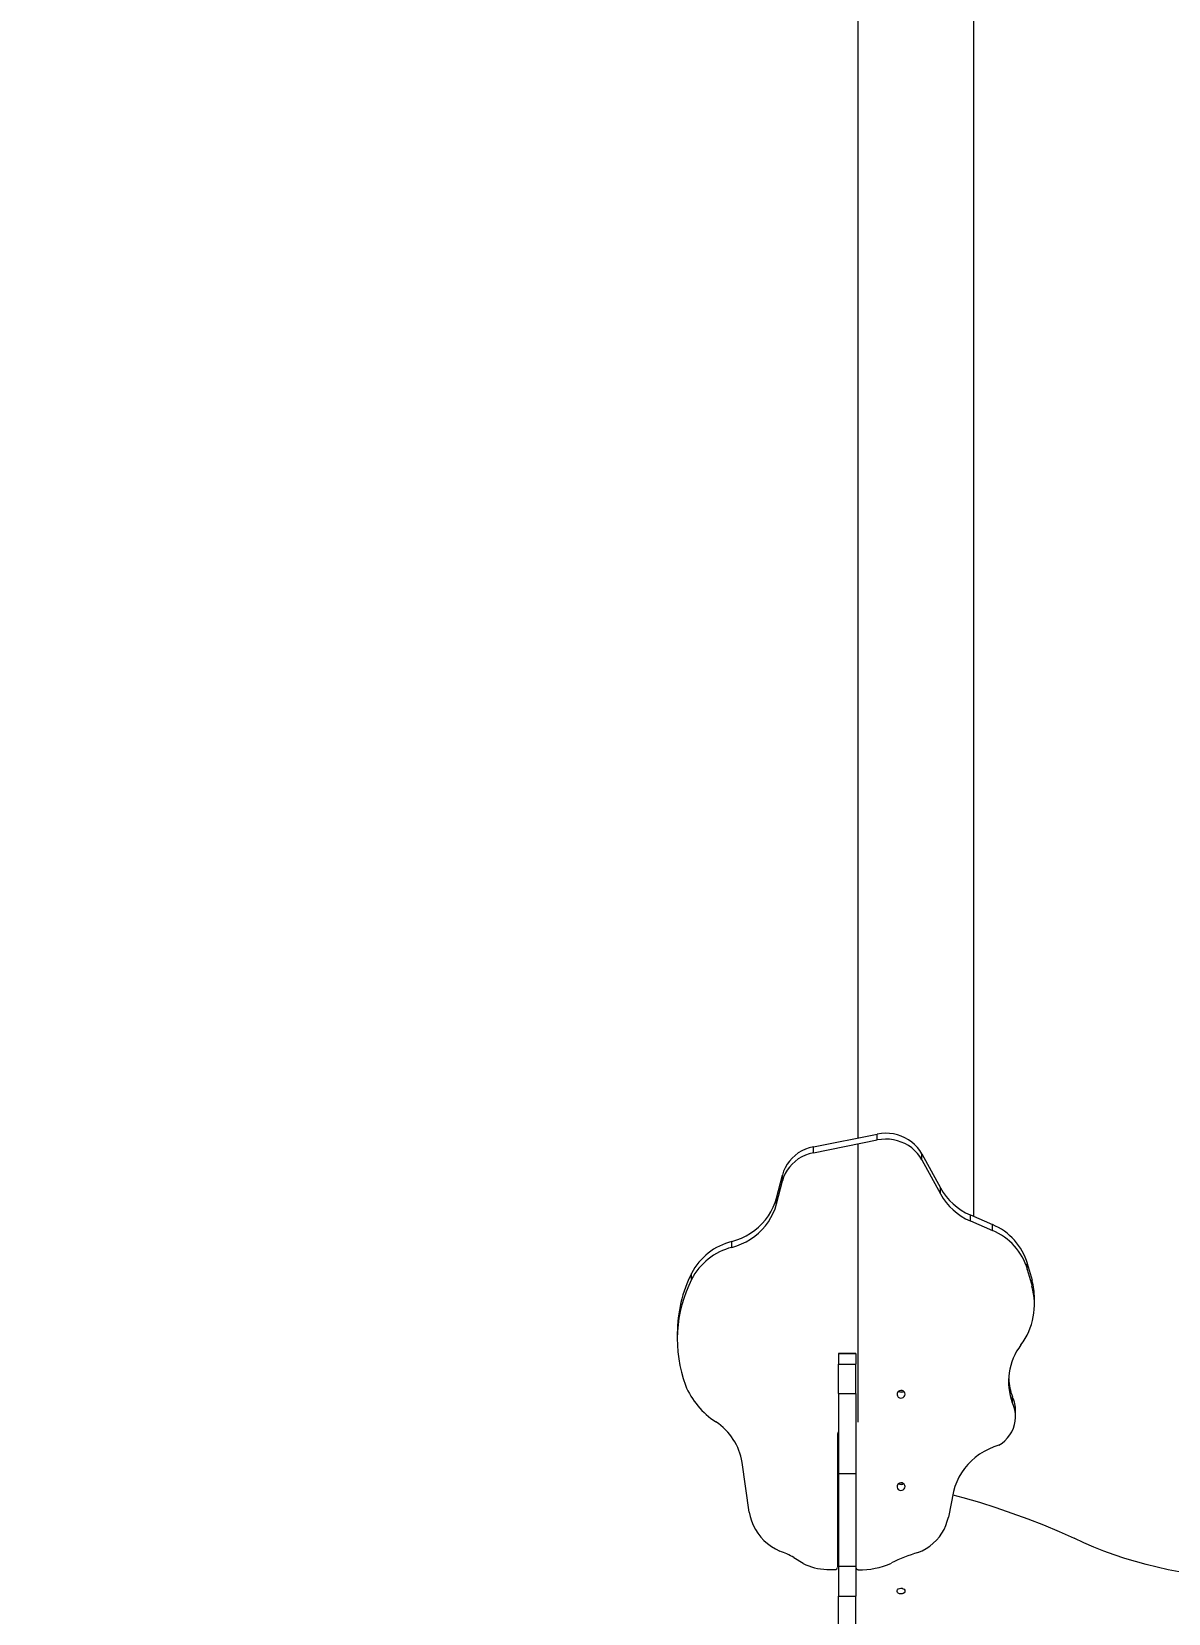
# Model space of a CAD drawing. Header units: millimetres. Extents: x -8422 to 28150, y -6982 to 5510.
# Drawn here: x 647 to 1630, y 1834 to 3201 of the extents above; entities that cross this region are included whole.
import ezdxf

# ---------------------------------------------------------------- set-up
doc = ezdxf.new("R2010")
doc.units = ezdxf.units.MM
doc.layers.add('DIKOM_ОБЪЕКТ', color=7, linetype='Continuous')
doc.layers.add('DIKOM_РАЗМЕР_ОБЪЕКТА', color=7, linetype='Continuous')
doc.styles.add('style1', font='arial.ttf', dxfattribs={"width": 0.8})
doc.dimstyles.new('1-50', dxfattribs={"dimtxt": 300, "dimasz": 200, "dimexe": 100, "dimexo": 0, "dimgap": 100, "dimtad": 1, "dimdec": 0, "dimtxsty": 'style1', "dimcen": 0, "dimclrd": 7, "dimclre": 7, "dimadec": 1, "dimazin": 2, "dimtfac": 1, "dimtdec": 0, "dimtmove": 1, "dimatfit": 3, "dimfxl": 0, "dimlwd": 25, "dimlwe": 18, "dimarcsym": 0})

# ---------------------------------------------------------------- blocks, each defined once
blk = doc.blocks.new('*D0')
at = {"layer": 'Defpoints', "color": 0, "transparency": 16777216}
for p in [(1363.3, 4015), (-6011, -2710), (-2661.5, -2710)]:
    blk.add_point(p, dxfattribs=at)
at = {"layer": 'DIKOM_РАЗМЕР_ОБЪЕКТА', "color": 7, "lineweight": 18, "transparency": 16777216}
for p, q in [((1363.3, 4015), (-6111, 4015)), ((-2661.5, -2710), (-6111, -2710))]:
    blk.add_line(p, q, dxfattribs=at)
at = {"layer": 'DIKOM_РАЗМЕР_ОБЪЕКТА', "color": 7, "lineweight": 25, "transparency": 16777216}
blk.add_line((-6011, 3815), (-6011, -2510), dxfattribs=at)
at = {"layer": 'DIKOM_РАЗМЕР_ОБЪЕКТА', "color": 7, "transparency": 16777216}
for points in [[(-6044.3, 3815), (-5977.6, 3815), (-6011, 4015)], [(-6044.3, -2510), (-5977.6, -2510), (-6011, -2710)]]:
    blk.add_solid(points, dxfattribs=at)
at = {"layer": 'DIKOM_РАЗМЕР_ОБЪЕКТА', "color": 0, "transparency": 16777216, "insert": (-6264.1, 652.5), "char_height": 300, "attachment_point": 5, "rotation": 90, "style": 'style1'}
blk.add_mtext('6700', dxfattribs=at)

msp = doc.modelspace()

# ---------------------------------------------------------------- linework, layer by layer
at = {"layer": 'DIKOM_ОБЪЕКТ', "color": 7, "linetype": 'Continuous', "lineweight": 15}
for p, q in [((1461.3, 3912), (1461.3, 2176.8)), ((1361.3, 3324.2), (1361.3, 2244.6)), ((1322.9, 2236.9), (1378.2, 2247.9)), ((1322.9, 2231.8), (1378.2, 2242.8)), ((1378.2, 2242.8), (1378.2, 2247.9)), ((1322.9, 2231.8), (1322.9, 2236.9)), ((1361.3, 2239.4), (1361.3, 1998.8)), ((1416.6, 2225.7), (1416.6, 2230.8)), ((1416.6, 2230.8), (1432.8, 2201.3)), ((1416.6, 2225.7), (1432.8, 2196.1)), ((1291, 2192.6), (1296.1, 2212.5)), ((1291, 2187.5), (1296.1, 2207.4)), ((1296.1, 2207.4), (1296.1, 2212.5)), ((1432.8, 2196.1), (1432.8, 2201.3)), ((1291, 2187.5), (1291, 2192.6)), ((1458.6, 2172.9), (1458.6, 2178)), ((1458.6, 2178), (1477.8, 2169.6)), ((1458.6, 2172.9), (1477.8, 2164.5)), ((1477.8, 2164.5), (1477.8, 2169.6)), ((1252.5, 2149.9), (1252.5, 2155.1)), ((1507.8, 2130.8), (1507.8, 2135.9)), ((1507.8, 2135.9), (1511.9, 2121.5)), ((1217.7, 2122.4), (1217.7, 2127.5)), ((1507.8, 2130.8), (1511.9, 2116.4)), ((1511.9, 2116.4), (1511.9, 2121.5)), ((1514, 2100.7), (1514, 2105.9)), ((1205.3, 2075.7), (1205.3, 2070.6)), ((1359.7, 2058.3), (1344.7, 2058.3)), ((1344.7, 2058.2), (1344.7, 2058.3)), ((1344.7, 2058.2), (1359.7, 2058.2)), ((1344.7, 2058.2), (1344.7, 2048.9)), ((1359.7, 2058.2), (1359.7, 2058.3)), ((1359.7, 2058.2), (1359.7, 2048.9)), ((1344.7, 2048.9), (1359.7, 2048.9)), ((1344.7, 2023.6), (1344.7, 2048.9)), ((1359.7, 2023.6), (1359.7, 2048.9)), ((1344.7, 2023.6), (1359.7, 2023.6)), ((1344.7, 2023.6), (1344.7, 1954.6)), ((1359.7, 2023.6), (1359.7, 1954.6)), ((1494.9, 2015.5), (1494.9, 2020.6)), ((1497.7, 2003.5), (1497.7, 2008.6)), ((1343.7, 1987.8), (1343.7, 1873.4)), ((1267.5, 1921.2), (1261.3, 1964)), ((1344.7, 1954.6), (1359.7, 1954.6)), ((1344.7, 1954.6), (1344.7, 1874.4)), ((1359.7, 1954.6), (1359.7, 1874.4)), ((1444.1, 1939), (1439.6, 1916.8)), ((1314.1, 1876.8), (1305.9, 1881.7)), ((1344.7, 1874.4), (1359.7, 1874.4)), ((1344.7, 1874.4), (1344.7, 1848.6)), ((1359.7, 1874.4), (1359.7, 1848.6)), ((1334.6, 1871.5), (1341.7, 1871.5)), ((1344.7, 1821.2), (1344.7, 1848.6)), ((1344.7, 1848.6), (1359.7, 1848.6)), ((1359.7, 1821.2), (1359.7, 1848.6))]:
    msp.add_line(p, q, dxfattribs=at)
at = {"layer": 'DIKOM_ОБЪЕКТ', "color": 7, "linetype": 'Continuous', "lineweight": 15, "flags": 128}
for points in [[(1416.6, 2230.8), (1414.8, 2233.7), (1412.8, 2236.3), (1410.4, 2238.8), (1407.9, 2241), (1405.1, 2243), (1402, 2244.7), (1398.9, 2246.2), (1395.6, 2247.3), (1392.2, 2248.1), (1388.7, 2248.5), (1385.2, 2248.7), (1381.7, 2248.5), (1378.2, 2247.9)], [(1416.6, 2225.7), (1414.8, 2228.5), (1412.8, 2231.2), (1410.4, 2233.7), (1407.9, 2235.9), (1405.1, 2237.9), (1402, 2239.6), (1398.9, 2241), (1395.6, 2242.1), (1392.2, 2242.9), (1388.7, 2243.4), (1385.2, 2243.5), (1381.7, 2243.3), (1378.2, 2242.8)], [(1322.9, 2236.9), (1319.4, 2236), (1316.1, 2234.9), (1312.9, 2233.4), (1309.9, 2231.6), (1307.1, 2229.5), (1304.5, 2227.1), (1302.2, 2224.6), (1300.2, 2221.8), (1298.5, 2218.8), (1297.2, 2215.7), (1296.1, 2212.5)], [(1322.9, 2231.8), (1319.4, 2230.9), (1316.1, 2229.7), (1312.9, 2228.2), (1309.9, 2226.4), (1307.1, 2224.3), (1304.5, 2222), (1302.2, 2219.4), (1300.2, 2216.7), (1298.5, 2213.7), (1297.2, 2210.6), (1296.1, 2207.4)], [(1252.5, 2155.1), (1256.7, 2156.4), (1260.8, 2158), (1264.8, 2159.9), (1268.6, 2162.2), (1272.2, 2164.7), (1275.6, 2167.5), (1278.7, 2170.5), (1281.5, 2173.7), (1284, 2177.2), (1286.3, 2180.8), (1288.2, 2184.6), (1289.8, 2188.6), (1291, 2192.6)], [(1252.5, 2149.9), (1256.7, 2151.2), (1260.8, 2152.9), (1264.8, 2154.8), (1268.6, 2157), (1272.2, 2159.5), (1275.6, 2162.3), (1278.7, 2165.4), (1281.5, 2168.6), (1284, 2172.1), (1286.3, 2175.7), (1288.2, 2179.5), (1289.8, 2183.4), (1291, 2187.5)], [(1402.2, 2023), (1402, 2024.1), (1401.5, 2025), (1400.6, 2025.8), (1399.6, 2026.2), (1398.4, 2026.3), (1397.3, 2026), (1396.3, 2025.4), (1395.6, 2024.6), (1395.3, 2023.6), (1395.3, 2022.5), (1395.6, 2021.5), (1396.3, 2020.6), (1397.3, 2020), (1398.4, 2019.7), (1399.6, 2019.8), (1400.6, 2020.3), (1401.5, 2021), (1402, 2022), (1402.2, 2023)], [(1483.2, 1978.9), (1486, 1980.7), (1488.5, 1982.8), (1490.8, 1985.2), (1492.8, 1987.8), (1494.5, 1990.6), (1495.8, 1993.6), (1496.8, 1996.7), (1497.4, 1999.8), (1497.7, 2003), (1497.5, 2006.2), (1497, 2009.4), (1496.2, 2012.5), (1494.9, 2015.5)], [(1483.2, 1978.9), (1478.8, 1977.4), (1474.5, 1975.6), (1470.4, 1973.5), (1466.6, 1971.1), (1462.9, 1968.4), (1459.5, 1965.5), (1456.3, 1962.3), (1453.5, 1958.8), (1450.9, 1955.2), (1448.7, 1951.4), (1446.8, 1947.4), (1445.2, 1943.2), (1444.1, 1939)], [(1402.2, 1943.2), (1402, 1944.2), (1401.5, 1945.2), (1400.6, 1945.9), (1399.6, 1946.3), (1398.4, 1946.4), (1397.3, 1946.2), (1396.3, 1945.6), (1395.6, 1944.7), (1395.3, 1943.7), (1395.3, 1942.6), (1395.6, 1941.6), (1396.3, 1940.7), (1397.3, 1940.1), (1398.4, 1939.9), (1399.6, 1940), (1400.6, 1940.4), (1401.5, 1941.1), (1402, 1942.1), (1402.2, 1943.2)], [(1443.5, 1936.1), (1452, 1933.8), (1466.4, 1929.6), (1480.5, 1925.1), (1494.5, 1920.3), (1508.3, 1915.3), (1521.9, 1910), (1535.3, 1904.4), (1548.4, 1898.6)], [(1267.5, 1921.2), (1268.3, 1917.3), (1269.4, 1913.5), (1270.9, 1909.8), (1272.8, 1906.2), (1274.9, 1902.8), (1277.4, 1899.6), (1280.2, 1896.6), (1283.3, 1893.9), (1286.6, 1891.4), (1290.2, 1889.3), (1293.9, 1887.4)], [(1413.3, 1886.1), (1416.9, 1887.7), (1420.3, 1889.6), (1423.5, 1891.8), (1426.5, 1894.3), (1429.3, 1896.9), (1431.8, 1899.8), (1434, 1902.9), (1435.9, 1906.2), (1437.5, 1909.6), (1438.7, 1913.2), (1439.6, 1916.8)], [(1728.8, 1864.2), (1718.8, 1863.7), (1708.8, 1863.6), (1698.7, 1863.6), (1688.7, 1864), (1678.7, 1864.5), (1668.8, 1865.4), (1658.9, 1866.5), (1649, 1867.8), (1639.2, 1869.4), (1629.6, 1871.3), (1620, 1873.4), (1610.5, 1875.7), (1601.2, 1878.3), (1592, 1881.1), (1582.9, 1884.2), (1574, 1887.4), (1565.3, 1890.9), (1556.8, 1894.7), (1548.4, 1898.6)], [(1402.2, 1852.9), (1402, 1852.1), (1401.5, 1851.3), (1400.6, 1850.8), (1399.6, 1850.5), (1398.4, 1850.4), (1397.3, 1850.6), (1396.3, 1851), (1395.6, 1851.7), (1395.3, 1852.5), (1395.3, 1853.3), (1395.6, 1854), (1396.3, 1854.7), (1397.3, 1855.1), (1398.4, 1855.3), (1399.6, 1855.3), (1400.6, 1854.9), (1401.5, 1854.4), (1402, 1853.7), (1402.2, 1852.9)]]:
    msp.add_lwpolyline(points, dxfattribs=at)
at = {"layer": 'DIKOM_ОБЪЕКТ', "color": 7, "linetype": 'Continuous', "lineweight": 15}
for centre, radius, start, end in [((1479.6, 2227.4), 53.7, 209.1004, 246.9044), ((1479.6, 2222.2), 53.7, 209.1004, 246.9044), ((1457.2, 2120.9), 52.9, 16.4827, 67.1333), ((1457.2, 2115.8), 52.9, 16.4827, 67.1333), ((1265.8, 2102.4), 54.3, 104.1912, 152.5329), ((1265.8, 2097.3), 54.3, 104.1912, 152.5329), ((1319.9, 2075.6), 114.6, 153.0857, 179.9269), ((1319.2, 2070.6), 113.9, 153.0036, 200.4307), ((1455.9, 2105.8), 58.1, 0.0086, 15.6123), ((1455.5, 2100.7), 58.5, 323.134, 15.5013), ((1544.4, 2033.8), 52.8, 142.8586, 200.2389), ((1277.9, 2058.3), 71.1, 202.7589, 236.5036), ((1398.7, 2029.7), 4.65, 241.5232, 298.4768), ((1398.7, 2028.5), 3.67, 233.4073, 306.5927), ((1544.3, 2038.9), 52.6, 182.8379, 200.3368), ((1470.1, 2008.6), 27.6, 0.0594, 25.7607), ((1210.6, 1956.2), 51.3, 8.8154, 56.7975), ((1349.1, 1987.8), 5.37, 144.4412, 179.928), ((1398.7, 1949.8), 4.65, 241.5232, 298.4768), ((1398.7, 1948.7), 3.67, 233.4073, 306.5927), ((1272.8, 1827.6), 63.5, 58.5171, 70.552), ((1335.2, 1917.1), 45.5, 242.3023, 269.1759), ((1341.8, 1873.4), 1.95, 267.7034, 357.9027), ((1361.6, 1873.4), 1.95, 181.9759, 269.8392), ((1364, 1934.1), 62.8, 267.8567, 294.796), ((1446.2, 1767.8), 122.8, 105.5058, 117.0636)]:
    msp.add_arc(centre, radius, start, end, dxfattribs=at)

# ---------------------------------------------------------------- dimensions: what is measured, and where the dimension line sits
at = {"layer": 'DIKOM_РАЗМЕР_ОБЪЕКТА'}
dim = msp.add_linear_dim(base=(-6011, -2710), p1=(1363.3, 4015), p2=(-2661.5, -2710), angle=90, text='6700', dimstyle='1-50', override={"dimscale": 1, "dimtix": 0, "dimtofl": 1, "dimtmove": 1, "dimatfit": 3}, dxfattribs=at)
dim.commit()
dim.dimension.update_dxf_attribs({"geometry": '*D0', "text_midpoint": (-6264.1, 652.5)})

doc.saveas('drawing.dxf')
